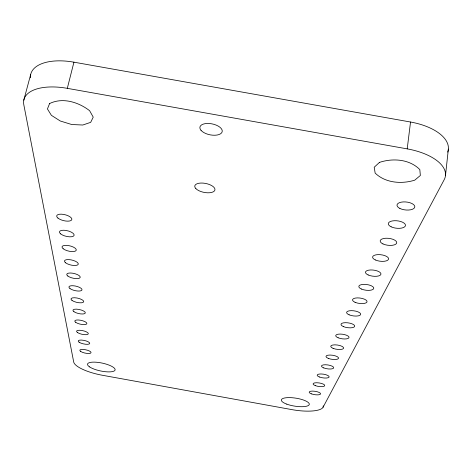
<?xml version="1.0" encoding="UTF-8"?>
<svg xmlns="http://www.w3.org/2000/svg" width="472" height="472" viewBox="0 0 472 472"><rect width="100%" height="100%" fill="white"/><g stroke="black" fill="none" stroke-linecap="round" stroke-linejoin="round"><path stroke-width="0.71" d="M445.503 175.372L448.365 149.069M407.206 148.875L67.307 88.341A47.979 22.597 15.3 0 0 23.812 104.743L73.709 362.053A28.226 8.036 11.9 0 0 102.347 375.258L292.015 409.643A28.302 8.065 9 0 0 323.078 407.236L444.181 179.726A48.085 22.798 6 0 0 407.206 148.875L410.534 122.018L73.933 62.174A47.53 23.352 15.6 0 0 30.468 75.726M323.078 407.236L323.279 405.837M67.307 88.341L73.933 62.174M23.795 100.176L30.627 74.706M30.409 77.815A47.53 23.352 15.6 0 1 30.42 76.24M448.123 150.603A47.637 23.559 5.7 0 1 447.68 152.108M410.534 122.018A47.637 23.559 5.7 0 1 448.223 150.096M49.584 103.569L47.43 108.955L51.383 115.327L60.274 120.997L71.726 124.519L82.806 125.015L90.683 122.342L93.226 117.127L89.627 110.708C78.653 102.188 62.688 97.096 49.584 103.569M379.482 162.392L374.207 167.247L375.157 173.1C385.447 183.047 401.572 184.281 414.746 180.162L420.351 175.478L419.82 169.584C409.548 159.141 392.834 157.943 379.482 162.392M73.921 311.673A6.354 2.053 12.6 0 0 84.677 313.632A6.354 2.053 12.6 0 0 78.824 309.414A6.354 2.053 12.6 0 0 73.921 311.673M71.998 300.416A6.525 2.165 12.7 0 0 83.042 302.428A6.525 2.165 12.7 0 0 77.025 298.009A6.525 2.165 12.7 0 0 71.998 300.416M69.974 288.551A6.708 2.283 12.9 0 0 81.32 290.616A6.708 2.283 12.9 0 0 75.119 285.985A6.708 2.283 12.9 0 0 69.974 288.551M67.838 276.026A6.897 2.407 13 0 0 79.497 278.15A6.897 2.407 13 0 0 73.113 273.282A6.897 2.407 13 0 0 67.838 276.026M65.579 262.786A7.098 2.549 13.2 0 0 77.573 264.969A7.098 2.549 13.2 0 0 70.989 259.854A7.098 2.549 13.2 0 0 65.579 262.786M63.189 248.762A7.316 2.702 13.4 0 0 75.538 251.01A7.316 2.702 13.4 0 0 68.741 245.617A7.316 2.702 13.4 0 0 63.189 248.762M60.646 233.888A7.54 2.867 13.6 0 0 73.372 236.201A7.54 2.867 13.6 0 0 66.351 230.513A7.54 2.867 13.6 0 0 60.646 233.888M57.95 218.082A7.782 3.044 13.9 0 0 71.077 220.465A7.782 3.044 13.9 0 0 63.809 214.453A7.782 3.044 13.9 0 0 57.95 218.082M382.963 243.924A8.348 3.493 6.7 0 0 396.598 243.304A8.348 3.493 6.7 0 0 385.831 238.242A8.348 3.493 6.7 0 0 382.963 243.924M391.141 226.802A8.643 3.735 6.3 0 0 405.3 226.058A8.643 3.735 6.3 0 0 394.208 220.719A8.643 3.735 6.3 0 0 391.141 226.802M399.902 208.453A8.962 4.006 6 0 0 414.628 207.568A8.962 4.006 6 0 0 403.194 201.922A8.962 4.006 6 0 0 399.902 208.453M286.799 404.15A14.148 4.03 9 0 0 309.189 404.722A14.148 4.03 9 0 0 289.979 397.613A14.148 4.03 9 0 0 286.799 404.15M89.556 366.892A14.107 4.018 11.9 0 0 113.51 371.299A14.107 4.018 11.9 0 0 100.967 362.85A14.107 4.018 11.9 0 0 89.556 366.892M201.037 130.355A11.369 5.564 11.4 0 0 220.406 133.889A11.369 5.564 11.4 0 0 211.733 123.817A11.369 5.564 11.4 0 0 201.037 130.355M195.845 188.593A10.278 4.549 11.2 0 0 213.35 191.779A10.278 4.549 11.2 0 0 205.426 183.401A10.278 4.549 11.2 0 0 195.845 188.593M375.323 259.936A8.065 3.269 6.9 0 0 388.462 259.429A8.065 3.269 6.9 0 0 378.001 254.62A8.065 3.269 6.9 0 0 375.323 259.936M368.154 274.946A7.812 3.068 7.2 0 0 380.839 274.533A7.812 3.068 7.2 0 0 370.667 269.96A7.812 3.068 7.2 0 0 368.154 274.946M361.422 289.041A7.564 2.885 7.4 0 0 373.688 288.716A7.564 2.885 7.4 0 0 363.788 284.356A7.564 2.885 7.4 0 0 361.422 289.041M355.091 302.31A7.34 2.72 7.6 0 0 366.956 302.056A7.34 2.72 7.6 0 0 357.316 297.891A7.34 2.72 7.6 0 0 355.091 302.31M349.121 314.812A7.121 2.566 7.8 0 0 360.608 314.629A7.121 2.566 7.8 0 0 351.221 310.647A7.121 2.566 7.8 0 0 349.121 314.812M343.48 326.618A6.921 2.425 7.9 0 0 354.625 326.5A6.921 2.425 7.9 0 0 345.463 322.683A6.921 2.425 7.9 0 0 343.48 326.618M338.147 337.787A6.732 2.295 8.1 0 0 348.961 337.722A6.732 2.295 8.1 0 0 340.029 334.064A6.732 2.295 8.1 0 0 338.147 337.787M333.096 348.36A6.549 2.177 8.2 0 0 343.598 348.354A6.549 2.177 8.2 0 0 334.878 344.837A6.549 2.177 8.2 0 0 333.096 348.36M328.305 358.396A6.378 2.065 8.3 0 0 338.512 358.431A6.378 2.065 8.3 0 0 329.993 355.05A6.378 2.065 8.3 0 0 328.305 358.396M323.757 367.924A6.213 1.965 8.4 0 0 333.686 368.001A6.213 1.965 8.4 0 0 325.361 364.744A6.213 1.965 8.4 0 0 323.757 367.924M319.426 376.992A6.059 1.87 8.5 0 0 329.09 377.098A6.059 1.87 8.5 0 0 320.954 373.966A6.059 1.87 8.5 0 0 319.426 376.992M315.308 385.624A5.912 1.782 8.6 0 0 324.724 385.766A5.912 1.782 8.6 0 0 316.759 382.739A5.912 1.782 8.6 0 0 315.308 385.624M311.378 393.849A5.776 1.699 8.7 0 0 320.553 394.026A5.776 1.699 8.7 0 0 312.765 391.099A5.776 1.699 8.7 0 0 311.378 393.849M80.706 351.451A5.758 1.693 12.2 0 0 90.459 353.227A5.758 1.693 12.2 0 0 85.196 349.675A5.758 1.693 12.2 0 0 80.706 351.451M79.131 342.218A5.894 1.77 12.3 0 0 89.12 344.035A5.894 1.77 12.3 0 0 83.715 340.336A5.894 1.77 12.3 0 0 79.131 342.218M77.479 332.53A6.042 1.858 12.4 0 0 87.709 334.394A6.042 1.858 12.4 0 0 82.169 330.536A6.042 1.858 12.4 0 0 77.479 332.53M75.744 322.364A6.195 1.953 12.5 0 0 86.234 324.276A6.195 1.953 12.5 0 0 80.541 320.24A6.195 1.953 12.5 0 0 75.744 322.364"/></g></svg>
